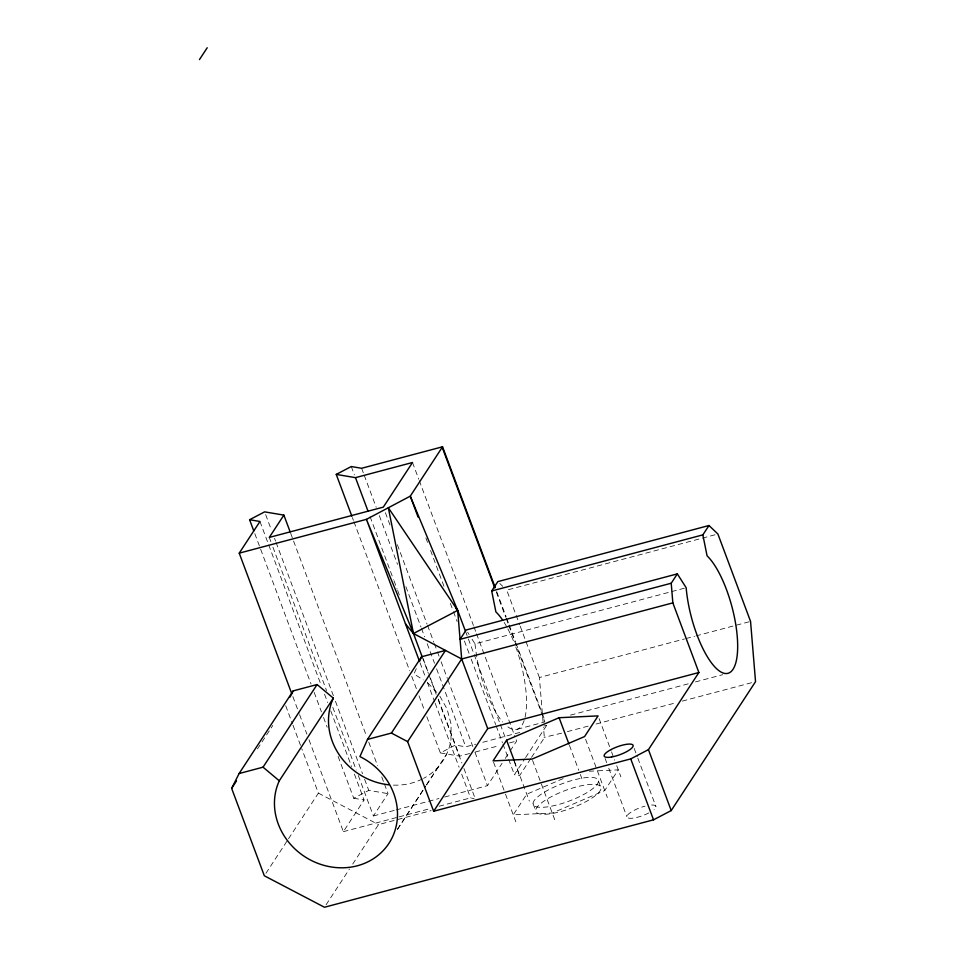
<?xml version="1.0" encoding="UTF-8"?>
<svg xmlns="http://www.w3.org/2000/svg" width="955" height="955" viewBox="0 0 955 955"><rect width="100%" height="100%" fill="white"/><g stroke="black" fill="none" stroke-linecap="round" stroke-linejoin="round"><path stroke-width="0.72" stroke-dasharray="4.78 3.58" d="M416.308 668.655L413.981 673.932L423.208 679.936M257.468 748.911L272.796 725.478M265.944 873.3L287.718 839.994M288.529 838.765L318.385 793.128L301.78 748.744M309.002 739.767L343.358 831.674L364.082 799.992L354.186 773.538M358.316 775.567L373.417 815.952L388.017 793.641L384.376 783.888M326.073 904.779L349.47 869.014M352.693 864.084L378.514 824.607L431.171 810.616M397.507 829.203L425.739 786.025M426.551 784.795L446.725 753.961M397.447 829.406L425.679 786.24M426.491 784.998L438.596 766.507M444.684 797.019L487.444 785.655L502.044 763.343M505.291 758.377L509.337 752.182M510.149 750.94L516.643 741.032L514.554 735.457M530.729 758.604L519.496 775.77L514.399 774.684L524.784 758.807M525.584 757.59L546.332 725.86M531.529 757.375L544.362 737.761L543.514 727.471M338.118 756.467L353.744 798.249L368.773 790.394L388.017 793.641M426.837 716.716L440.374 752.922L455.404 745.067L465.754 746.81L475.697 744.172M563.128 778.6L526.766 794.178L513.241 814.854L552.241 813.027L604.754 790.537L618.279 769.861L595.168 770.936M715.02 534.776L506.723 590.118L519.687 624.797M472.057 639.217L474.993 643.849L684.723 588.125M543.037 721.598L539.396 677.513L684.484 638.955M685.917 638.573L694.536 636.293M695.98 635.911L749.126 621.789M517.335 729.25L544.625 721.992M570.481 715.128L688.28 683.828M695.467 681.918L722.756 674.672M482.788 742.286L519.711 732.473M543.861 726.063L546.702 725.299M440.374 752.922L459.63 756.181L469.597 753.531M475.304 752.015L499.537 745.568M509.516 742.918L516.643 741.032M561.6 733.177L544.087 737.367M567.354 731.649L590.333 725.549M596.087 724.021L676.522 702.641M682.276 701.113L752.659 682.419M373.417 815.952L394.797 810.27M396.23 809.888L438.99 798.535M343.358 831.674L397.674 817.241M399.095 816.871L430.538 808.515M439.109 806.235L470.552 797.879L474.11 798.643M589.39 771.21L593.724 771.007M353.744 798.249L364.082 799.992M318.385 793.128L378.514 824.607M499.799 583.505L502.772 586.346M427.828 682.932L437.318 692.972M467.652 632.294L469.12 634.598M439.837 696.147L447.047 708.932L451.094 724.165L450.987 739.516A63.293 57.24 33.2 0 1 423.566 778.373M634.204 748.457L637.307 756.766M637.833 758.151L655.954 806.617M599.131 718.661L611.033 750.487M611.546 751.872L614.65 760.18M616.727 765.707L620.881 776.821M605.148 758.533L606.7 762.687M608.765 768.226L626.886 816.692M585.606 739.337L607.356 797.497M598.451 781.023A34.726 9.335 -20.5 0 1 549.734 806.509A34.726 9.335 -20.5 0 1 549.089 789.546A34.726 9.335 -20.5 0 1 598.451 781.023L601.053 787.982A34.726 9.335 -20.5 0 1 552.336 813.469A34.726 9.335 -20.5 0 1 551.704 796.506A34.726 9.335 -20.5 0 1 601.053 787.982M569.455 745.389L578.766 770.291M580.33 774.469L581.882 778.647M520.212 626.182L539.396 677.513M496.707 591.611L506.09 616.679M506.604 618.076L508.693 623.639M509.206 625.036L515.461 641.748M515.975 643.145L545.138 721.132M496.349 592.16L505.72 617.228M506.245 618.625L508.323 624.2M508.848 625.585L544.78 721.682M532.58 760.455L554.843 819.987M412.5 462.507L418.756 479.219M419.269 480.616L473.429 625.441M473.943 626.838L476.032 632.401M476.545 633.798L514.041 734.061M533.069 803.692L535.671 810.652M514.351 760.968L529.368 801.138M465.431 631.136L473.692 653.244M474.205 654.629L499.847 723.21M500.36 724.594L505.541 738.418M514.327 761.935L519.496 775.77M425.882 537.94L428.485 544.899M430.574 550.474L444.111 586.68M450.354 603.393L452.957 610.352M453.482 611.749L457.123 621.49M464.417 640.984L469.108 653.518M471.185 659.093L495.657 724.547M496.182 725.943L502.426 742.644M502.951 744.041L508.156 757.972M508.669 759.356L514.399 774.684M493.58 762.269L504.968 792.71M505.482 794.094L515.843 821.813M385.402 512.704L390.607 526.623M397.376 544.732L427.052 624.104M427.577 625.501L433.821 642.214M434.346 643.61L436.948 650.57M437.462 651.967L439.025 656.145M441.115 661.708L447.358 678.42M447.883 679.817L472.868 746.655M474.957 752.23L487.444 785.655M361.611 468.284L363.7 473.859M364.213 475.256L376.198 507.284M379.314 515.64L397.543 564.381M405.875 586.657L420.976 627.053M421.489 628.438L424.617 636.794M427.219 643.754L434.513 663.259M436.59 668.822L465.754 746.81M351.273 466.541L354.401 474.898M370.062 516.643L393.448 579.339M394.021 580.712L397.089 589.092M397.662 590.453L400.217 597.448M423.172 658.699L428.329 672.654M430.466 678.193L436.137 693.533M438.273 699.084L459.63 756.181M422.11 656.634L428.377 673.382M428.89 674.779L436.172 694.237M438.214 699.717L461.874 762.985M463.939 768.512L475.304 798.893M420.045 662.794L425.262 676.725M427.339 682.288L434.632 701.794M435.146 703.178L459.104 767.247M461.707 774.207L470.552 797.879M352.383 517.574L353.422 520.356M353.947 521.752L409.659 670.768M411.736 676.331L416.953 690.262M419.03 695.825L424.76 711.153M290.654 533.224L366.672 736.544M368.749 742.107L377.607 765.791M381.761 776.928L383.85 782.503M265.669 514.649L271.399 529.965M274.527 538.322L275.565 541.115M276.091 542.5L333.367 695.694M335.444 701.257L362.518 773.681M364.607 779.244L368.773 790.394M269.286 537.426L270.85 541.604M272.927 547.179L326.562 690.62M332.806 707.333L356.239 769.993M259.951 521.478L321.381 685.797M324.509 694.154L327.637 702.51M330.764 710.866L351.583 766.578M254.806 533.654L311.044 684.055M314.171 692.411L321.453 711.905M323.542 717.48L327.183 727.233M292.851 696.589L299.106 713.301M299.619 714.698L306.913 734.192M285.712 705.745L292.445 723.771M292.97 725.167L301.267 747.359M474.993 643.849C477.715 669.24 484.782 694.583 498.415 716.357A63.293 20.95 75.1 0 0 502.664 721.932M524.128 720.548A63.293 20.95 75.1 0 1 506.293 725.597M504.156 622.421A63.293 20.95 75.1 0 1 507.129 627.507M507.857 628.856A63.293 20.95 75.1 0 1 514.291 642.99M515.807 647.013A63.293 20.95 75.1 0 1 524.987 717.551M422.325 779.017A63.293 57.24 33.2 0 1 391.813 785.058M651.573 805.017A15.435 4.154 -20.5 0 1 654.08 809.47M648.827 812.908A15.435 4.154 -20.5 0 1 627.029 817.217A15.435 4.154 -20.5 0 1 645.019 806.151"/><path stroke-width="1.43" d="M367.484 739.421L391.419 733.07L445.472 650.427L421.537 656.789L367.484 739.421L359.916 756.575A63.293 57.24 33.2 0 1 392.66 836.604A63.293 57.24 33.2 0 1 312.034 860.813A63.293 57.24 33.2 0 1 279.29 780.796L263.043 767.175L239.108 773.538L231.647 788.376L264.32 875.771L324.461 907.25L653.53 819.82L671.21 810.568L755.536 681.655L750.558 621.407L717.897 534.012L708.98 525.513L497.818 581.619L491.694 590.978L495.896 611.904A63.293 20.95 75.1 0 1 502.664 620.141M419.794 660.741L421.537 656.789M290.057 697.078L293.161 690.895L317.096 684.544L333.343 698.153A63.293 57.24 33.2 0 0 388.864 784.819M199.464 59.592L207.211 47.75M291.812 693.808L239.228 553.148L259.951 521.478L249.601 519.723L253.767 530.873M249.601 519.723L264.631 511.868L283.874 515.115L269.286 537.426L383.313 507.129L412.5 462.507L355.487 477.655L336.244 474.408L351.858 516.178M495.156 587.432L442.559 446.785L410.268 496.158L366.422 519.353L239.228 553.148M239.108 773.538L293.161 690.895M231.647 788.376L236.494 780.975M263.043 767.175L317.096 684.544M279.29 780.796L333.343 698.153M708.98 525.513L702.856 534.872L707.058 555.798A63.293 20.95 75.1 0 1 737.248 636.543A63.293 20.95 75.1 0 1 716.357 668.488A63.293 20.95 75.1 0 1 686.168 587.743L677.346 573.871L671.222 583.23L672.845 602.88L698.881 672.511L648.433 749.639L630.742 758.891L433.654 811.261L407.63 741.629L461.683 658.986L457.672 610.4L410.268 496.158L418.075 517.049M433.654 811.261L487.719 728.617L698.881 672.511M506.592 740.209L493.067 760.884L532.054 759.07L584.567 736.568L598.093 715.892L559.105 717.718L506.592 740.209L514.351 760.968M336.244 474.408L351.273 466.541L361.611 468.284L442.559 446.785M491.694 590.978L702.856 534.872M677.346 573.871L466.183 629.978L460.059 639.337L671.222 583.23M405.469 623.806L413.467 633.523L461.683 658.986L672.845 602.88M391.419 733.07L407.63 741.629M455.81 608.228L457.672 610.4L465.431 631.136M648.433 749.639L671.21 810.568M630.742 758.891L653.53 819.82M559.105 717.718L568.941 744.005M442.201 447.334L494.786 587.982M461.683 658.986L487.719 728.617M355.487 477.655L367.985 511.08M422.11 656.634L413.467 633.523L366.422 519.353L419.532 661.409M283.874 515.115L290.129 531.828M457.672 610.4L413.467 633.523L388.339 507.762L457.672 610.4M611.51 757.017A15.435 4.154 -20.5 0 0 633.165 745.688A15.435 4.154 -20.5 0 0 611.236 749.472A15.435 4.154 -20.5 0 0 611.51 757.017"/></g></svg>
